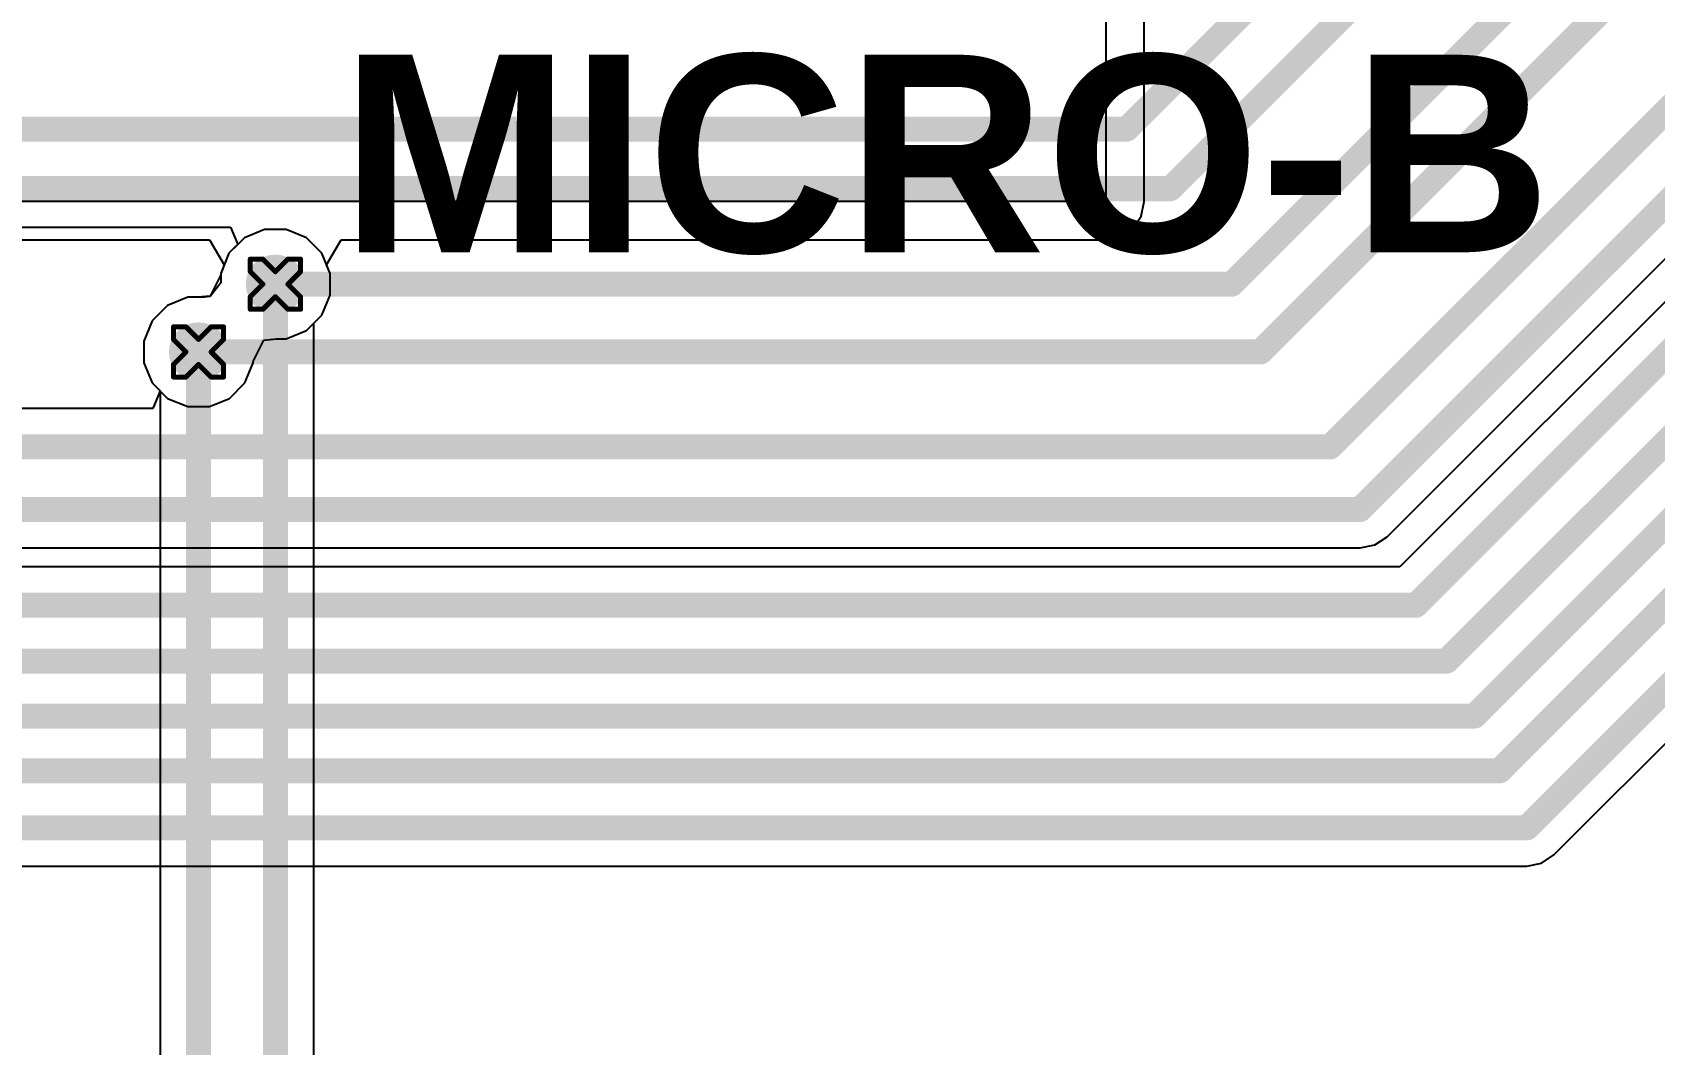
# Model space of a CAD drawing. Header units: inches. Extents: x -11 to 5379, y 0 to 5429.
# Drawn here: x 85.93 to 102.36, y 32.74 to 42.99 of the extents above; entities that cross this region are included whole.
import ezdxf

# ---------------------------------------------------------------- set-up
doc = ezdxf.new("R2010")
doc.units = ezdxf.units.IN
for name, color, linetype in [('Bottom Layer', 5, 'Continuous'), ('Drill Drawing', 1, 'Continuous'), ('GND', 16, 'Continuous'), ('PWR', 76, 'Continuous'), ('Top Layer', 1, 'Continuous'), ('Top Overlay', 2, 'Continuous'), ('Via Holes', 16, 'Continuous')]:
    doc.layers.add(name, color=color, linetype=linetype)
doc.styles.add('Arial_Bold', font='', dxfattribs={"height": 0.2})
doc.styles.get('Arial_Bold').set_extended_font_data('Arial', bold=True)

msp = doc.modelspace()

# ---------------------------------------------------------------- hatches: boundary and pattern name
at = {"layer": 'Bottom Layer'}
h = msp.add_hatch(color=5, dxfattribs=at)
edge = h.paths.add_edge_path()
edge.add_arc((88.392, 40.437), 0.3, 0, 360)
h = msp.add_hatch(color=5, dxfattribs=at)
edge = h.paths.add_edge_path()
edge.add_arc((87.614, 39.751), 0.3, 0, 360)
at = {"layer": 'GND'}
h = msp.add_hatch(color=16, dxfattribs=at)
edge = h.paths.add_edge_path()
edge.add_arc((88.392, 40.437), 0.3, 0, 360)
h = msp.add_hatch(color=16, dxfattribs=at)
edge = h.paths.add_edge_path()
edge.add_arc((87.614, 39.751), 0.3, 0, 360)
at = {"layer": 'PWR'}
h = msp.add_hatch(color=76, dxfattribs=at)
edge = h.paths.add_edge_path()
edge.add_arc((88.392, 40.437), 0.3, 0, 360)
h = msp.add_hatch(color=76, dxfattribs=at)
edge = h.paths.add_edge_path()
edge.add_arc((87.614, 39.751), 0.3, 0, 360)
at = {"layer": 'Top Layer'}
h = msp.add_hatch(color=1, dxfattribs=at)
edge = h.paths.add_edge_path()
edge.add_arc((88.392, 40.437), 0.3, 0, 360)
h = msp.add_hatch(color=1, dxfattribs=at)
edge = h.paths.add_edge_path()
edge.add_arc((87.614, 39.751), 0.3, 0, 360)
at = {"layer": 'Via Holes'}
h = msp.add_hatch(color=7, dxfattribs=at)
edge = h.paths.add_edge_path()
edge.add_arc((88.392, 40.437), 0.15, 0, 360)
h = msp.add_hatch(color=7, dxfattribs=at)
edge = h.paths.add_edge_path()
edge.add_arc((87.614, 39.751), 0.15, 0, 360)

# ---------------------------------------------------------------- linework, layer by layer
at = {"layer": 'Bottom Layer'}
for p, q in [((88.078, 40.906), (87.922, 40.751)), ((88.282, 40.991), (88.078, 40.906)), ((88.502, 40.991), (88.282, 40.991)), ((88.706, 40.906), (88.502, 40.991)), ((88.862, 40.751), (88.706, 40.906)), ((87.922, 40.751), (87.838, 40.547)), ((88.946, 40.547), (88.862, 40.751)), ((87.838, 40.45), (87.73, 40.312)), ((87.838, 40.547), (87.838, 40.45)), ((88.946, 40.327), (88.946, 40.547)), ((87.504, 40.305), (87.3, 40.221)), ((87.674, 40.305), (87.504, 40.305)), ((87.73, 40.312), (87.674, 40.305)), ((88.862, 40.123), (88.946, 40.327)), ((87.3, 40.221), (87.144, 40.065)), ((88.78, 40.042), (88.862, 40.123)), ((87.144, 40.065), (87.06, 39.861)), ((88.78, 22.045), (88.78, 40.042)), ((87.06, 39.861), (87.06, 39.641)), ((87.06, 39.641), (87.144, 39.437)), ((87.144, 39.437), (87.225, 39.356)), ((87.225, 39.356), (87.225, 27.376))]:
    msp.add_line(p, q, dxfattribs=at)
for points in [[(88.392, 22.045, 0.254, 0.254, 0), (88.392, 40.437, 0.254, 0.254, 0)], [(87.614, 26.981, 0.254, 0.254, 0), (87.614, 39.751, 0.254, 0.254, 0)]]:
    msp.add_lwpolyline(points, format="xyseb", dxfattribs=at)
for points in [[(88.328, 40.437, 0.127, 0.127, 1), (88.455, 40.437, 0.127, 0.127, 1)], [(87.55, 39.751, 0.127, 0.127, 1), (87.677, 39.751, 0.127, 0.127, 1)]]:
    msp.add_lwpolyline(points, format="xyseb", close=True, dxfattribs=at)
at = {"layer": 'Drill Drawing'}
for points in [[(88.138, 40.564, 0.0508, 0.0508, 0), (88.138, 40.691, 0.0508, 0.0508, 0)], [(88.138, 40.691, 0.0508, 0.0508, 0), (88.265, 40.691, 0.0508, 0.0508, 0)], [(88.138, 40.564, 0.0508, 0.0508, 0), (88.265, 40.437, 0.0508, 0.0508, 0)], [(88.265, 40.691, 0.0508, 0.0508, 0), (88.392, 40.564, 0.0508, 0.0508, 0)], [(88.392, 40.564, 0.0508, 0.0508, 0), (88.519, 40.691, 0.0508, 0.0508, 0)], [(88.519, 40.691, 0.0508, 0.0508, 0), (88.646, 40.691, 0.0508, 0.0508, 0)], [(88.519, 40.437, 0.0508, 0.0508, 0), (88.646, 40.564, 0.0508, 0.0508, 0)], [(88.646, 40.564, 0.0508, 0.0508, 0), (88.646, 40.691, 0.0508, 0.0508, 0)], [(88.138, 40.31, 0.0508, 0.0508, 0), (88.265, 40.437, 0.0508, 0.0508, 0)], [(88.519, 40.437, 0.0508, 0.0508, 0), (88.646, 40.31, 0.0508, 0.0508, 0)], [(88.138, 40.183, 0.0508, 0.0508, 0), (88.138, 40.31, 0.0508, 0.0508, 0)], [(88.265, 40.183, 0.0508, 0.0508, 0), (88.392, 40.31, 0.0508, 0.0508, 0)], [(88.392, 40.31, 0.0508, 0.0508, 0), (88.519, 40.183, 0.0508, 0.0508, 0)], [(88.646, 40.183, 0.0508, 0.0508, 0), (88.646, 40.31, 0.0508, 0.0508, 0)], [(88.138, 40.183, 0.0508, 0.0508, 0), (88.265, 40.183, 0.0508, 0.0508, 0)], [(88.519, 40.183, 0.0508, 0.0508, 0), (88.646, 40.183, 0.0508, 0.0508, 0)], [(87.36, 39.878, 0.0508, 0.0508, 0), (87.36, 40.005, 0.0508, 0.0508, 0)], [(87.36, 40.005, 0.0508, 0.0508, 0), (87.487, 40.005, 0.0508, 0.0508, 0)], [(87.487, 40.005, 0.0508, 0.0508, 0), (87.614, 39.878, 0.0508, 0.0508, 0)], [(87.614, 39.878, 0.0508, 0.0508, 0), (87.741, 40.005, 0.0508, 0.0508, 0)], [(87.741, 40.005, 0.0508, 0.0508, 0), (87.868, 40.005, 0.0508, 0.0508, 0)], [(87.868, 39.878, 0.0508, 0.0508, 0), (87.868, 40.005, 0.0508, 0.0508, 0)], [(87.36, 39.878, 0.0508, 0.0508, 0), (87.487, 39.751, 0.0508, 0.0508, 0)], [(87.36, 39.624, 0.0508, 0.0508, 0), (87.487, 39.751, 0.0508, 0.0508, 0)], [(87.741, 39.751, 0.0508, 0.0508, 0), (87.868, 39.878, 0.0508, 0.0508, 0)], [(87.741, 39.751, 0.0508, 0.0508, 0), (87.868, 39.624, 0.0508, 0.0508, 0)], [(87.36, 39.497, 0.0508, 0.0508, 0), (87.36, 39.624, 0.0508, 0.0508, 0)], [(87.487, 39.497, 0.0508, 0.0508, 0), (87.614, 39.624, 0.0508, 0.0508, 0)], [(87.614, 39.624, 0.0508, 0.0508, 0), (87.741, 39.497, 0.0508, 0.0508, 0)], [(87.868, 39.497, 0.0508, 0.0508, 0), (87.868, 39.624, 0.0508, 0.0508, 0)], [(87.36, 39.497, 0.0508, 0.0508, 0), (87.487, 39.497, 0.0508, 0.0508, 0)], [(87.741, 39.497, 0.0508, 0.0508, 0), (87.868, 39.497, 0.0508, 0.0508, 0)]]:
    msp.add_lwpolyline(points, format="xyseb", dxfattribs=at)
for points in [[(88.125, 40.691, 0.0254, 0.0254, 1), (88.151, 40.691, 0.0254, 0.0254, 1)], [(88.125, 40.691, 0.0254, 0.0254, 1), (88.151, 40.691, 0.0254, 0.0254, 1)], [(88.125, 40.564, 0.0254, 0.0254, 1), (88.151, 40.564, 0.0254, 0.0254, 1)], [(88.125, 40.564, 0.0254, 0.0254, 1), (88.151, 40.564, 0.0254, 0.0254, 1)], [(88.252, 40.691, 0.0254, 0.0254, 1), (88.278, 40.691, 0.0254, 0.0254, 1)], [(88.252, 40.691, 0.0254, 0.0254, 1), (88.278, 40.691, 0.0254, 0.0254, 1)], [(88.379, 40.564, 0.0254, 0.0254, 1), (88.405, 40.564, 0.0254, 0.0254, 1)], [(88.379, 40.564, 0.0254, 0.0254, 1), (88.405, 40.564, 0.0254, 0.0254, 1)], [(88.506, 40.691, 0.0254, 0.0254, 1), (88.532, 40.691, 0.0254, 0.0254, 1)], [(88.506, 40.691, 0.0254, 0.0254, 1), (88.532, 40.691, 0.0254, 0.0254, 1)], [(88.633, 40.691, 0.0254, 0.0254, 1), (88.659, 40.691, 0.0254, 0.0254, 1)], [(88.633, 40.691, 0.0254, 0.0254, 1), (88.659, 40.691, 0.0254, 0.0254, 1)], [(88.633, 40.564, 0.0254, 0.0254, 1), (88.659, 40.564, 0.0254, 0.0254, 1)], [(88.633, 40.564, 0.0254, 0.0254, 1), (88.659, 40.564, 0.0254, 0.0254, 1)], [(88.252, 40.437, 0.0254, 0.0254, 1), (88.278, 40.437, 0.0254, 0.0254, 1)], [(88.252, 40.437, 0.0254, 0.0254, 1), (88.278, 40.437, 0.0254, 0.0254, 1)], [(88.506, 40.437, 0.0254, 0.0254, 1), (88.532, 40.437, 0.0254, 0.0254, 1)], [(88.506, 40.437, 0.0254, 0.0254, 1), (88.532, 40.437, 0.0254, 0.0254, 1)], [(88.125, 40.31, 0.0254, 0.0254, 1), (88.151, 40.31, 0.0254, 0.0254, 1)], [(88.125, 40.31, 0.0254, 0.0254, 1), (88.151, 40.31, 0.0254, 0.0254, 1)], [(88.379, 40.31, 0.0254, 0.0254, 1), (88.405, 40.31, 0.0254, 0.0254, 1)], [(88.379, 40.31, 0.0254, 0.0254, 1), (88.405, 40.31, 0.0254, 0.0254, 1)], [(88.633, 40.31, 0.0254, 0.0254, 1), (88.659, 40.31, 0.0254, 0.0254, 1)], [(88.633, 40.31, 0.0254, 0.0254, 1), (88.659, 40.31, 0.0254, 0.0254, 1)], [(88.125, 40.183, 0.0254, 0.0254, 1), (88.151, 40.183, 0.0254, 0.0254, 1)], [(88.125, 40.183, 0.0254, 0.0254, 1), (88.151, 40.183, 0.0254, 0.0254, 1)], [(88.252, 40.183, 0.0254, 0.0254, 1), (88.278, 40.183, 0.0254, 0.0254, 1)], [(88.252, 40.183, 0.0254, 0.0254, 1), (88.278, 40.183, 0.0254, 0.0254, 1)], [(88.506, 40.183, 0.0254, 0.0254, 1), (88.532, 40.183, 0.0254, 0.0254, 1)], [(88.506, 40.183, 0.0254, 0.0254, 1), (88.532, 40.183, 0.0254, 0.0254, 1)], [(88.633, 40.183, 0.0254, 0.0254, 1), (88.659, 40.183, 0.0254, 0.0254, 1)], [(88.633, 40.183, 0.0254, 0.0254, 1), (88.659, 40.183, 0.0254, 0.0254, 1)], [(87.347, 40.005, 0.0254, 0.0254, 1), (87.372, 40.005, 0.0254, 0.0254, 1)], [(87.347, 40.005, 0.0254, 0.0254, 1), (87.372, 40.005, 0.0254, 0.0254, 1)], [(87.474, 40.005, 0.0254, 0.0254, 1), (87.499, 40.005, 0.0254, 0.0254, 1)], [(87.474, 40.005, 0.0254, 0.0254, 1), (87.499, 40.005, 0.0254, 0.0254, 1)], [(87.728, 40.005, 0.0254, 0.0254, 1), (87.753, 40.005, 0.0254, 0.0254, 1)], [(87.728, 40.005, 0.0254, 0.0254, 1), (87.753, 40.005, 0.0254, 0.0254, 1)], [(87.855, 40.005, 0.0254, 0.0254, 1), (87.88, 40.005, 0.0254, 0.0254, 1)], [(87.855, 40.005, 0.0254, 0.0254, 1), (87.88, 40.005, 0.0254, 0.0254, 1)], [(87.347, 39.878, 0.0254, 0.0254, 1), (87.372, 39.878, 0.0254, 0.0254, 1)], [(87.347, 39.878, 0.0254, 0.0254, 1), (87.372, 39.878, 0.0254, 0.0254, 1)], [(87.474, 39.751, 0.0254, 0.0254, 1), (87.499, 39.751, 0.0254, 0.0254, 1)], [(87.474, 39.751, 0.0254, 0.0254, 1), (87.499, 39.751, 0.0254, 0.0254, 1)], [(87.601, 39.878, 0.0254, 0.0254, 1), (87.626, 39.878, 0.0254, 0.0254, 1)], [(87.601, 39.878, 0.0254, 0.0254, 1), (87.626, 39.878, 0.0254, 0.0254, 1)], [(87.728, 39.751, 0.0254, 0.0254, 1), (87.753, 39.751, 0.0254, 0.0254, 1)], [(87.728, 39.751, 0.0254, 0.0254, 1), (87.753, 39.751, 0.0254, 0.0254, 1)], [(87.855, 39.878, 0.0254, 0.0254, 1), (87.88, 39.878, 0.0254, 0.0254, 1)], [(87.855, 39.878, 0.0254, 0.0254, 1), (87.88, 39.878, 0.0254, 0.0254, 1)], [(87.347, 39.624, 0.0254, 0.0254, 1), (87.372, 39.624, 0.0254, 0.0254, 1)], [(87.347, 39.624, 0.0254, 0.0254, 1), (87.372, 39.624, 0.0254, 0.0254, 1)], [(87.601, 39.624, 0.0254, 0.0254, 1), (87.626, 39.624, 0.0254, 0.0254, 1)], [(87.601, 39.624, 0.0254, 0.0254, 1), (87.626, 39.624, 0.0254, 0.0254, 1)], [(87.855, 39.624, 0.0254, 0.0254, 1), (87.88, 39.624, 0.0254, 0.0254, 1)], [(87.855, 39.624, 0.0254, 0.0254, 1), (87.88, 39.624, 0.0254, 0.0254, 1)], [(87.347, 39.497, 0.0254, 0.0254, 1), (87.372, 39.497, 0.0254, 0.0254, 1)], [(87.347, 39.497, 0.0254, 0.0254, 1), (87.372, 39.497, 0.0254, 0.0254, 1)], [(87.474, 39.497, 0.0254, 0.0254, 1), (87.499, 39.497, 0.0254, 0.0254, 1)], [(87.474, 39.497, 0.0254, 0.0254, 1), (87.499, 39.497, 0.0254, 0.0254, 1)], [(87.728, 39.497, 0.0254, 0.0254, 1), (87.753, 39.497, 0.0254, 0.0254, 1)], [(87.728, 39.497, 0.0254, 0.0254, 1), (87.753, 39.497, 0.0254, 0.0254, 1)], [(87.855, 39.497, 0.0254, 0.0254, 1), (87.88, 39.497, 0.0254, 0.0254, 1)], [(87.855, 39.497, 0.0254, 0.0254, 1), (87.88, 39.497, 0.0254, 0.0254, 1)]]:
    msp.add_lwpolyline(points, format="xyseb", close=True, dxfattribs=at)
at = {"layer": 'GND'}
for p, q in [((96.799, 44.43), (96.799, 41.275)), ((97.188, 41.275), (97.188, 44.43)), ((96.799, 41.275), (0.388, 41.275)), ((97.158, 41.126), (97.188, 41.275)), ((97.074, 41), (97.158, 41.126)), ((96.799, 40.887), (96.948, 40.916)), ((96.948, 40.916), (97.074, 41)), ((10.737, 40.887), (87.726, 40.887)), ((87.726, 40.887), (87.873, 40.633)), ((88.911, 40.633), (89.058, 40.887)), ((89.058, 40.887), (96.799, 40.887)), ((87.873, 40.633), (87.838, 40.547)), ((88.946, 40.547), (88.911, 40.633)), ((87.838, 40.533), (87.73, 40.317)), ((87.838, 40.547), (87.838, 40.533)), ((88.946, 40.327), (88.946, 40.547)), ((87.504, 40.305), (87.3, 40.221)), ((87.603, 40.305), (87.504, 40.305)), ((87.73, 40.317), (87.603, 40.305)), ((88.862, 40.123), (88.946, 40.327)), ((87.3, 40.221), (87.144, 40.065)), ((88.706, 39.967), (88.862, 40.123)), ((87.144, 40.065), (87.06, 39.861)), ((88.502, 39.883), (88.706, 39.967)), ((87.06, 39.861), (87.06, 39.641)), ((88.168, 39.655), (88.276, 39.871)), ((88.276, 39.871), (88.402, 39.883)), ((88.402, 39.883), (88.502, 39.883)), ((87.06, 39.641), (87.144, 39.437)), ((88.083, 39.437), (88.168, 39.641)), ((88.168, 39.641), (88.168, 39.655)), ((87.144, 39.437), (87.3, 39.281)), ((87.928, 39.281), (88.083, 39.437)), ((87.3, 39.281), (87.504, 39.197)), ((87.724, 39.197), (87.928, 39.281)), ((87.504, 39.197), (87.724, 39.197))]:
    msp.add_line(p, q, dxfattribs=at)
at = {"layer": 'PWR'}
for p, q in [((88.078, 40.906), (87.922, 40.751)), ((88.282, 40.991), (88.078, 40.906)), ((88.502, 40.991), (88.282, 40.991)), ((88.706, 40.906), (88.502, 40.991)), ((88.862, 40.751), (88.706, 40.906)), ((87.922, 40.751), (87.838, 40.547)), ((88.946, 40.547), (88.862, 40.751)), ((87.838, 40.533), (87.73, 40.317)), ((87.838, 40.547), (87.838, 40.533)), ((88.946, 40.327), (88.946, 40.547)), ((87.504, 40.305), (87.3, 40.221)), ((87.603, 40.305), (87.504, 40.305)), ((87.73, 40.317), (87.603, 40.305)), ((88.862, 40.123), (88.946, 40.327)), ((87.3, 40.221), (87.144, 40.065)), ((88.706, 39.967), (88.862, 40.123)), ((87.144, 40.065), (87.06, 39.861)), ((88.502, 39.883), (88.706, 39.967)), ((87.06, 39.861), (87.06, 39.641)), ((88.168, 39.655), (88.276, 39.871)), ((88.276, 39.871), (88.402, 39.883)), ((88.402, 39.883), (88.502, 39.883)), ((87.06, 39.641), (87.144, 39.437)), ((88.083, 39.437), (88.168, 39.641)), ((88.168, 39.641), (88.168, 39.655)), ((87.144, 39.437), (87.3, 39.281)), ((87.928, 39.281), (88.083, 39.437)), ((87.3, 39.281), (87.504, 39.197)), ((87.724, 39.197), (87.928, 39.281)), ((87.504, 39.197), (87.724, 39.197))]:
    msp.add_line(p, q, dxfattribs=at)
at = {"layer": 'Top Layer'}
for p, q in [((99.649, 37.88), (119.013, 57.244)), ((106.456, 44.251), (99.778, 37.573)), ((101.337, 34.657), (107.957, 41.277)), ((59.073, 41.016), (87.937, 41.016)), ((87.937, 41.016), (88.01, 40.839)), ((87.922, 40.751), (87.838, 40.547)), ((88.01, 40.839), (87.922, 40.751)), ((87.838, 40.45), (87.73, 40.312)), ((87.838, 40.547), (87.838, 40.45)), ((87.504, 40.305), (87.3, 40.221)), ((87.674, 40.305), (87.504, 40.305)), ((87.73, 40.312), (87.674, 40.305)), ((87.3, 40.221), (87.144, 40.065)), ((87.144, 40.065), (87.06, 39.861)), ((87.06, 39.861), (87.06, 39.641)), ((87.06, 39.641), (87.144, 39.437)), ((87.144, 39.437), (87.225, 39.356)), ((87.225, 39.356), (87.152, 39.178)), ((87.152, 39.178), (60.674, 39.178)), ((99.374, 37.766), (99.523, 37.796)), ((99.523, 37.796), (99.649, 37.88)), ((59.889, 37.766), (99.374, 37.766)), ((99.778, 37.573), (58.455, 37.573)), ((101.211, 34.573), (101.337, 34.657)), ((58.444, 34.543), (101.063, 34.543)), ((101.063, 34.543), (101.211, 34.573))]:
    msp.add_line(p, q, dxfattribs=at)
for points in [[(97.011, 42.008, 0.254, 0.254, 0), (117.588, 62.586, 0.254, 0.254, 0)], [(97.455, 41.405, 0.254, 0.254, 0), (117.645, 61.595, 0.254, 0.254, 0)], [(98.074, 40.437, 0.254, 0.254, 0), (118.229, 60.592, 0.254, 0.254, 0)], [(98.365, 39.751, 0.254, 0.254, 0), (118.251, 59.637, 0.254, 0.254, 0)], [(99.072, 38.79, 0.254, 0.254, 0), (118.906, 58.623, 0.254, 0.254, 0)], [(99.374, 38.155, 0.254, 0.254, 0), (118.852, 57.633, 0.254, 0.254, 0)], [(99.939, 37.185, 0.254, 0.254, 0), (106.731, 43.977, 0.254, 0.254, 0)], [(100.25, 36.619, 0.254, 0.254, 0), (107.034, 43.403, 0.254, 0.254, 0)], [(100.532, 36.063, 0.254, 0.254, 0), (107.28, 42.811, 0.254, 0.254, 0)], [(100.786, 35.508, 0.254, 0.254, 0), (107.513, 42.235, 0.254, 0.254, 0)], [(58.554, 42.008, 0.254, 0.254, 0), (97.011, 42.008, 0.254, 0.254, 0)], [(101.063, 34.931, 0.254, 0.254, 0), (107.797, 41.665, 0.254, 0.254, 0)], [(58.912, 41.405, 0.254, 0.254, 0), (97.455, 41.405, 0.254, 0.254, 0)], [(88.392, 40.437, 0.254, 0.254, 0), (98.074, 40.437, 0.254, 0.254, 0)], [(87.614, 39.751, 0.254, 0.254, 0), (98.365, 39.751, 0.254, 0.254, 0)], [(60.513, 38.79, 0.254, 0.254, 0), (99.072, 38.79, 0.254, 0.254, 0)], [(59.889, 38.155, 0.254, 0.254, 0), (99.374, 38.155, 0.254, 0.254, 0)], [(58.294, 37.185, 0.254, 0.254, 0), (99.939, 37.185, 0.254, 0.254, 0)], [(57.816, 36.619, 0.254, 0.254, 0), (100.25, 36.619, 0.254, 0.254, 0)], [(57.328, 36.063, 0.254, 0.254, 0), (100.532, 36.063, 0.254, 0.254, 0)], [(57.816, 35.508, 0.254, 0.254, 0), (100.786, 35.508, 0.254, 0.254, 0)], [(58.283, 34.931, 0.254, 0.254, 0), (101.063, 34.931, 0.254, 0.254, 0)]]:
    msp.add_lwpolyline(points, format="xyseb", dxfattribs=at)
for points in [[(96.947, 42.008, 0.127, 0.127, 1), (97.074, 42.008, 0.127, 0.127, 1)], [(96.947, 42.008, 0.127, 0.127, 1), (97.074, 42.008, 0.127, 0.127, 1)], [(97.391, 41.405, 0.127, 0.127, 1), (97.518, 41.405, 0.127, 0.127, 1)], [(97.391, 41.405, 0.127, 0.127, 1), (97.518, 41.405, 0.127, 0.127, 1)], [(88.328, 40.437, 0.127, 0.127, 1), (88.455, 40.437, 0.127, 0.127, 1)], [(98.011, 40.437, 0.127, 0.127, 1), (98.138, 40.437, 0.127, 0.127, 1)], [(98.011, 40.437, 0.127, 0.127, 1), (98.138, 40.437, 0.127, 0.127, 1)], [(87.55, 39.751, 0.127, 0.127, 1), (87.677, 39.751, 0.127, 0.127, 1)], [(98.302, 39.751, 0.127, 0.127, 1), (98.429, 39.751, 0.127, 0.127, 1)], [(98.302, 39.751, 0.127, 0.127, 1), (98.429, 39.751, 0.127, 0.127, 1)], [(99.009, 38.79, 0.127, 0.127, 1), (99.136, 38.79, 0.127, 0.127, 1)], [(99.009, 38.79, 0.127, 0.127, 1), (99.136, 38.79, 0.127, 0.127, 1)], [(99.311, 38.155, 0.127, 0.127, 1), (99.438, 38.155, 0.127, 0.127, 1)], [(99.311, 38.155, 0.127, 0.127, 1), (99.438, 38.155, 0.127, 0.127, 1)], [(99.875, 37.185, 0.127, 0.127, 1), (100.002, 37.185, 0.127, 0.127, 1)], [(99.875, 37.185, 0.127, 0.127, 1), (100.002, 37.185, 0.127, 0.127, 1)], [(100.187, 36.619, 0.127, 0.127, 1), (100.314, 36.619, 0.127, 0.127, 1)], [(100.187, 36.619, 0.127, 0.127, 1), (100.314, 36.619, 0.127, 0.127, 1)], [(100.469, 36.063, 0.127, 0.127, 1), (100.596, 36.063, 0.127, 0.127, 1)], [(100.469, 36.063, 0.127, 0.127, 1), (100.596, 36.063, 0.127, 0.127, 1)], [(100.723, 35.508, 0.127, 0.127, 1), (100.85, 35.508, 0.127, 0.127, 1)], [(100.723, 35.508, 0.127, 0.127, 1), (100.85, 35.508, 0.127, 0.127, 1)], [(100.999, 34.931, 0.127, 0.127, 1), (101.126, 34.931, 0.127, 0.127, 1)], [(100.999, 34.931, 0.127, 0.127, 1), (101.126, 34.931, 0.127, 0.127, 1)]]:
    msp.add_lwpolyline(points, format="xyseb", close=True, dxfattribs=at)

# ---------------------------------------------------------------- texts
at = {"layer": 'Top Overlay', "style": 'Arial_Bold'}
msp.add_text('MICRO-B', height=2, dxfattribs=at).set_placement((89.052, 40.761))

doc.saveas('drawing.dxf')
